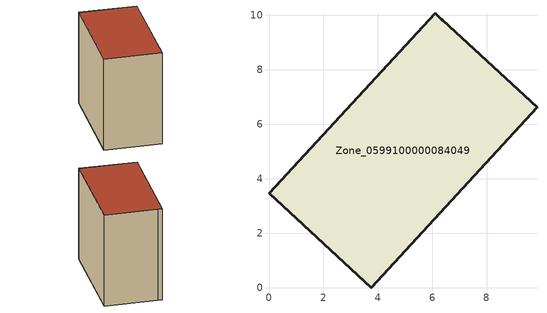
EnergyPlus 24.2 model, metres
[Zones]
Zone_0599100000084049
 floor ground (C_G): 3.75,0 0,3.46 6.11,10.07 6.35,9.85 6.39,9.81 9.85,6.62 z0
 wall outside (C_F): 0,3.46 3.75,0 9.85,6.62 6.39,9.81 6.35,9.85 6.11,10.07 0,3.46 z0:8.68
 roof outside (C_R): 3.75,0 9.85,6.62 6.39,9.81 6.35,9.85 6.11,10.07 0,3.46 z8.68
[BUILDING]
Pand.0599100000084049: North Axis=0; Terrain=City; Loads Convergence Tolerance Value=0.04; Temperature Convergence Tolerance Value=0.4; Solar Distribution=FullExterior; Maximum Number of Warmup Days=25; Minimum Number of Warmup Days=1
[Site:Location]
Rotterdam.The.Hague.AP_ZH_NLD Design_Conditions: Latitude=51.96; Longitude=4.45; Time Zone=1; Elevation=-4.5
[SITE:GROUNDTEMPERATURE:BUILDINGSURFACE]
18, 18, 18, 18, 18, 18, 18, 18, 18, 18, 18, 18
[MATERIAL] Thermal Absorptance=0.9; Solar Absorptance=0.7; Visible Absorptance=0.7
Name | Roughness | Thickness | Conductivity | Density | Specific Heat
G.TI.1975-1991 | MediumSmooth | 0.15 | 0.288461 | 540 | 1210
F.TI.1975-1991 | Rough | 0.3 | 0.230769 | 1920 | 840
R.TI.1975-1991 | MediumRough | 0.2 | 0.153846 | 1500 | 1000
[CONSTRUCTION]
C_G: G.TI.1975-1991
C_F: F.TI.1975-1991
C_R: R.TI.1975-1991
[ZONE]
Zone_0599100000084049: Type=1; Multiplier=1; Ceiling Height=Autocalculate; Volume=Autocalculate; Floor Area=autocalculate; Part of Total Floor Area=Yes
[ZONEINFILTRATION:DESIGNFLOWRATE]
Infil_Zone_0599100000084049: Zone or ZoneList or Space or SpaceList=Zone_0599100000084049; Schedule=AlwaysOn; Design Flow Rate Calculation Method=Flow/Area; Flow Rate per Floor Area=0.003; Constant Term Coefficient=1; Temperature Term Coefficient=0; Velocity Term Coefficient=0; Velocity Squared Term Coefficient=0
[HVACTEMPLATE:ZONE:IDEALLOADSAIRSYSTEM]
Zone_0599100000084049: Maximum Heating Supply Air Temperature=50; Minimum Cooling Supply Air Temperature=13; Maximum Heating Supply Air Humidity Ratio=0.0156; Minimum Cooling Supply Air Humidity Ratio=0.0077; Heating Limit=NoLimit; Cooling Limit=NoLimit; Dehumidification Control Type=ConstantSensibleHeatRatio; Cooling Sensible Heat Ratio=0.7; Dehumidification Setpoint=60; Humidification Control Type=None; Humidification Setpoint=30; Outdoor Air Method=None; Outdoor Air Flow Rate per Person=0.00944; Outdoor Air Flow Rate per Zone Floor Area=0; Outdoor Air Flow Rate per Zone=0; Demand Controlled Ventilation Type=None; Outdoor Air Economizer Type=NoEconomizer; Heat Recovery Type=None; Sensible Heat Recovery Effectiveness=0.7; Latent Heat Recovery Effectiveness=0.65
[ZONECONTROL:THERMOSTAT]
ThermostatControl_Zone_0599100000084049: Zone or ZoneList=Zone_0599100000084049; Control Type Schedule=DualSetpointControlType; Control 1=Thermostat_Zone_0599100000084049; Temperature Difference Between Cutout And Setpoint=0
[THERMOSTATSETPOINT:DUALSETPOINT]
Thermostat_Zone_0599100000084049: Heating Setpoint Temperature Schedule=HeatingSetpoint_Zone_0599100000084049; Cooling Setpoint Temperature Schedule=CoolingSetpoint_Zone_0599100000084049
[SCHEDULE:COMPACT]
HeatingSetpoint_Zone_0599100000084049: Through: 12/31, For: AllDays, Until: 24:00, 21
CoolingSetpoint_Zone_0599100000084049: Through: 12/31, For: AllDays, Until: 24:00, 24
DualSetpointControlType: Through: 12/31, For: AllDays, Until: 24:00, 4
AlwaysOn: Through: 12/31, For: AllDays, Until: 24:00, 1
